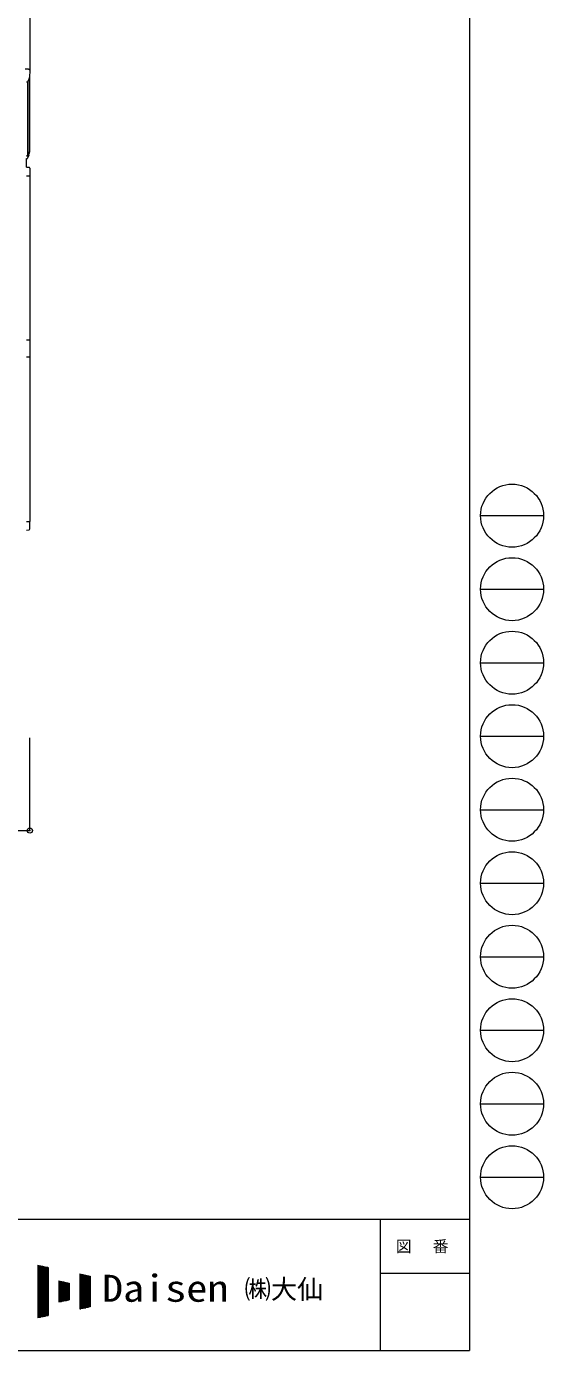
# Model space of a CAD drawing. Units: millimetres at full size, sheet at 1:30; details may follow other scales. Extents: x -8385 to 8479, y -5853 to 5787.
# Drawn here: x 5523 to 8479, y -5853 to 1712 of the extents above; entities that cross this region are included whole.
import ezdxf
from ezdxf.enums import TextEntityAlignment as Align

# ---------------------------------------------------------------- set-up
doc = ezdxf.new("R2010")
doc.units = ezdxf.units.MM
doc.header["$LTSCALE"] = 30
doc.header["$PDMODE"] = 32
doc.header["$PDSIZE"] = 30
for name, color, linetype, lineweight in [('0-1_本体', 4, 'Continuous', 9), ('0-2_部品', 7, 'Continuous', 9), ('0-A_寸法', 4, 'Continuous', 9), ('1-1_GLASS', 4, 'Continuous', 9), ('1-2_GLASS_SEAL', 7, 'Continuous', 9), ('F-0_240', 7, 'Continuous', 9)]:
    doc.layers.add(name, color=color, linetype=linetype, lineweight=lineweight)
doc.styles.add('ＭＳ ゴシック', font='')
doc.styles.get('ＭＳ ゴシック').set_extended_font_data('MS Gothic')

msp = doc.modelspace()

# ---------------------------------------------------------------- linework, layer by layer
at = {"layer": '0-1_本体'}
for p, q in [((5528.13, 1396.54), (5528.13, 974.92)), ((5537.85, 1411.9), (5537.85, 992.92)), ((5542.13, 1017.18), (5542.13, 1430.7))]:
    msp.add_line(p, q, dxfattribs=at)
at = {"layer": '0-2_部品'}
for p, q in [((5534.13, 1469.05), (5515.63, 1469.05)), ((5534.13, 1469.05), (5536.46, 1468.91)), ((5537.22, 1468.48), (5541.29, 1462.68)), ((5544.13, 1459.68), (5544.13, 1459.05)), ((5522.13, 1396.07), (5527.34, 1396.38)), ((5529.76, 1397.88), (5539.03, 1413.94)), ((5528.56, 975.8), (5538.32, 994.22)), ((5539.74, 993.72), (5529.57, 974.55)), ((5522.13, 975.05), (5527.27, 975.05)), ((5522.13, 973.05), (5526.98, 973.05)), ((5522.13, 957.88), (5526.98, 957.88)), ((5537.15, 976.87), (5529.57, 959.38))]:
    msp.add_line(p, q, dxfattribs=at)
for centre, radius, start, end in [((5536.4, 1467.91), 1, 35, 86.5), ((5342.13, 1459.05), 202, 347.09739, 0), ((5541.13, 1459.68), 3, 0, 87), ((5527.16, 1399.38), 3, 273.5, 330), ((5408.91, 1012.95), 133.22, 344.28698, 356.72013), ((5454.18, 1020.17), 88.05, 342.78929, 2.77608), ((5453.47, 1015.89), 89.07, 345.58812, 5.50424), ((5526.98, 976.05), 3, 270, 330), ((5526.98, 960.88), 3, 270, 330), ((5527.27, 976.55), 1.5, 270, 330)]:
    msp.add_arc(centre, radius, start, end, dxfattribs=at)
at = {"layer": '0-A_寸法', "color": 6}
for p, q in [((5542.13, 2002.83), (5542.13, 1457.2)), ((5542.13, -2881.9), (5542.13, -2352.95)), ((4308.13, -2881.9), (5542.13, -2881.9))]:
    msp.add_line(p, q, dxfattribs=at)
msp.add_point((5542.13, -2881.9), dxfattribs=at)
at = {"layer": '1-1_GLASS'}
for p, q in [((5542.13, 860.36), (5542.13, -78.64)), ((5542.13, -176.64), (5542.13, -1115.95))]:
    msp.add_line(p, q, dxfattribs=at)
at = {"layer": '1-2_GLASS_SEAL'}
for p, q in [((5522.13, 908.86), (5537.42, 908.06)), ((5523.63, 908.85), (5523.63, 957.88)), ((5522.13, 859.66), (5542.63, 859.66)), ((5542.63, 902.56), (5542.63, 859.66)), ((5522.13, -1115.95), (5542.63, -1115.95)), ((5542.63, -1158.85), (5542.63, -1115.95)), ((5522.13, -1165.15), (5537.42, -1164.35))]:
    msp.add_line(p, q, dxfattribs=at)
msp.add_lwpolyline([(5522.13, -78.64), (5542.83, -78.64), (5542.83, -176.64), (5522.13, -176.64)], dxfattribs=at)
for centre, start, end in [((5537.13, 902.56), 0, 87), ((5537.13, -1158.85), 273, 0)]:
    msp.add_arc(centre, 5.5, start, end, dxfattribs=at)
at = {"layer": 'F-0_240', "color": 5}
for p, q in [((8054.55, 5787.34), (8054.55, -5852.66)), ((-8385.45, -5102.66), (8054.55, -5102.66)), ((7544.54, -5102.66), (7544.54, -5852.66)), ((7544.54, -5410.16), (8054.55, -5410.16)), ((-8385.45, -5852.66), (8054.55, -5852.66))]:
    msp.add_line(p, q, dxfattribs=at)
at = {"layer": 'F-0_240', "color": 4}
for p, q in [((8118.66, -1082.66), (8478.66, -1082.66)), ((8118.66, -1502.66), (8478.66, -1502.66)), ((8118.66, -1922.66), (8478.66, -1922.66)), ((8118.66, -2342.66), (8478.66, -2342.66)), ((8118.66, -2762.66), (8478.66, -2762.66)), ((8118.66, -3182.66), (8478.66, -3182.66)), ((8118.66, -3602.66), (8478.66, -3602.66)), ((8118.66, -4022.66), (8478.66, -4022.66)), ((8118.66, -4442.66), (8478.66, -4442.66)), ((8118.66, -4862.66), (8478.66, -4862.66))]:
    msp.add_line(p, q, dxfattribs=at)
at = {"layer": 'F-0_240'}
for p, q in [((5587.75, -5365.26), (5647.75, -5377.76)), ((5587.75, -5365.26), (5587.75, -5665.26)), ((5587.75, -5368.08), (5601.3, -5368.08)), ((5587.75, -5371.08), (5615.7, -5371.08)), ((5589.53, -5664.89), (5589.53, -5365.63)), ((5592.53, -5664.26), (5592.53, -5366.25)), ((5595.53, -5663.64), (5595.53, -5366.88)), ((5598.53, -5663.01), (5598.53, -5367.5)), ((5601.53, -5662.39), (5601.53, -5368.13)), ((5604.53, -5661.76), (5604.53, -5368.75)), ((5607.53, -5661.14), (5607.53, -5369.38)), ((5610.53, -5660.51), (5610.53, -5370)), ((5613.53, -5659.89), (5613.53, -5370.63)), ((5587.75, -5374.08), (5630.1, -5374.08)), ((5587.75, -5377.08), (5644.5, -5377.08)), ((5587.75, -5380.08), (5647.75, -5380.08)), ((5587.75, -5383.08), (5647.75, -5383.08)), ((5587.75, -5386.08), (5647.75, -5386.08)), ((5587.75, -5389.08), (5647.75, -5389.08)), ((5587.75, -5392.08), (5647.75, -5392.08)), ((5587.75, -5395.08), (5647.75, -5395.08)), ((5587.75, -5398.08), (5647.75, -5398.08)), ((5587.75, -5401.08), (5647.75, -5401.08)), ((5587.75, -5404.08), (5647.75, -5404.08)), ((5587.75, -5407.08), (5647.75, -5407.08)), ((5587.75, -5410.08), (5647.75, -5410.08)), ((5587.75, -5413.08), (5647.75, -5413.08)), ((5587.75, -5416.08), (5647.75, -5416.08)), ((5587.75, -5419.08), (5647.75, -5419.08)), ((5587.75, -5422.08), (5647.75, -5422.08)), ((5587.75, -5425.08), (5647.75, -5425.08)), ((5587.75, -5428.08), (5647.75, -5428.08)), ((5587.75, -5431.08), (5647.75, -5431.08)), ((5587.75, -5434.08), (5647.75, -5434.08)), ((5587.75, -5437.08), (5647.75, -5437.08)), ((5587.75, -5440.08), (5647.75, -5440.08)), ((5587.75, -5443.08), (5647.75, -5443.08)), ((5587.75, -5446.08), (5647.75, -5446.08)), ((5616.53, -5659.26), (5616.53, -5371.25)), ((5619.53, -5658.64), (5619.53, -5371.88)), ((5622.53, -5658.01), (5622.53, -5372.5)), ((5625.53, -5657.39), (5625.53, -5373.13)), ((5628.53, -5656.76), (5628.53, -5373.75)), ((5631.53, -5656.14), (5631.53, -5374.38)), ((5634.53, -5655.51), (5634.53, -5375)), ((5637.53, -5654.89), (5637.53, -5375.63)), ((5640.53, -5654.26), (5640.53, -5376.25)), ((5643.53, -5653.64), (5643.53, -5376.88)), ((5646.53, -5653.01), (5646.53, -5377.5)), ((5647.75, -5377.76), (5647.75, -5652.76)), ((5827.75, -5415.26), (5887.75, -5427.76)), ((5827.75, -5415.26), (5827.75, -5615.26)), ((5827.75, -5416.08), (5831.7, -5416.08)), ((5827.75, -5419.08), (5846.1, -5419.08)), ((5827.75, -5422.08), (5860.5, -5422.08)), ((5827.75, -5425.08), (5874.9, -5425.08)), ((5827.75, -5428.08), (5887.75, -5428.08)), ((5827.75, -5431.08), (5887.75, -5431.08)), ((5827.75, -5434.08), (5887.75, -5434.08)), ((5827.75, -5437.08), (5887.75, -5437.08)), ((5827.75, -5440.08), (5887.75, -5440.08)), ((5827.75, -5443.08), (5887.75, -5443.08)), ((5827.75, -5446.08), (5887.75, -5446.08)), ((5829.53, -5614.89), (5829.53, -5415.63)), ((5832.53, -5614.26), (5832.53, -5416.25)), ((5835.53, -5613.64), (5835.53, -5416.88)), ((5838.53, -5613.01), (5838.53, -5417.5)), ((5841.53, -5612.39), (5841.53, -5418.13)), ((5844.53, -5611.76), (5844.53, -5418.75)), ((5847.53, -5611.14), (5847.53, -5419.38)), ((5850.53, -5610.51), (5850.53, -5420)), ((5853.53, -5609.89), (5853.53, -5420.63)), ((5856.53, -5609.26), (5856.53, -5421.25)), ((5859.53, -5608.64), (5859.53, -5421.88)), ((5862.53, -5608.01), (5862.53, -5422.5)), ((5865.53, -5607.39), (5865.53, -5423.13)), ((5868.53, -5606.76), (5868.53, -5423.75)), ((5871.53, -5606.14), (5871.53, -5424.38)), ((5874.53, -5605.51), (5874.53, -5425)), ((5877.53, -5604.89), (5877.53, -5425.63)), ((5880.53, -5604.26), (5880.53, -5426.25)), ((5883.53, -5603.64), (5883.53, -5426.88)), ((5886.53, -5603.01), (5886.53, -5427.5)), ((5887.75, -5427.76), (5887.75, -5602.76)), ((5587.75, -5449.08), (5647.75, -5449.08)), ((5587.75, -5452.08), (5647.75, -5452.08)), ((5587.75, -5455.08), (5647.75, -5455.08)), ((5587.75, -5458.08), (5647.75, -5458.08)), ((5587.75, -5461.08), (5647.75, -5461.08)), ((5587.75, -5464.08), (5647.75, -5464.08)), ((5587.75, -5467.08), (5647.75, -5467.08)), ((5587.75, -5470.08), (5647.75, -5470.08)), ((5587.75, -5473.08), (5647.75, -5473.08)), ((5587.75, -5476.08), (5647.75, -5476.08)), ((5587.75, -5479.08), (5647.75, -5479.08)), ((5587.75, -5482.08), (5647.75, -5482.08)), ((5587.75, -5485.08), (5647.75, -5485.08)), ((5587.75, -5488.08), (5647.75, -5488.08)), ((5587.75, -5491.08), (5647.75, -5491.08)), ((5587.75, -5494.08), (5647.75, -5494.08)), ((5587.75, -5497.08), (5647.75, -5497.08)), ((5587.75, -5500.08), (5647.75, -5500.08)), ((5587.75, -5503.08), (5647.75, -5503.08)), ((5587.75, -5506.08), (5647.75, -5506.08)), ((5587.75, -5509.08), (5647.75, -5509.08)), ((5587.75, -5512.08), (5647.75, -5512.08)), ((5587.75, -5515.08), (5647.75, -5515.08)), ((5587.75, -5518.08), (5647.75, -5518.08)), ((5587.75, -5521.08), (5647.75, -5521.08)), ((5707.75, -5455.26), (5767.75, -5467.76)), ((5707.75, -5455.26), (5707.75, -5575.26)), ((5707.75, -5458.08), (5721.3, -5458.08)), ((5707.75, -5461.08), (5735.7, -5461.08)), ((5707.75, -5464.08), (5750.1, -5464.08)), ((5707.75, -5467.08), (5764.5, -5467.08)), ((5707.75, -5470.08), (5767.75, -5470.08)), ((5707.75, -5473.08), (5767.75, -5473.08)), ((5707.75, -5476.08), (5767.75, -5476.08)), ((5707.75, -5479.08), (5767.75, -5479.08)), ((5707.75, -5482.08), (5767.75, -5482.08)), ((5707.75, -5485.08), (5767.75, -5485.08)), ((5707.75, -5488.08), (5767.75, -5488.08)), ((5707.75, -5491.08), (5767.75, -5491.08)), ((5707.75, -5494.08), (5767.75, -5494.08)), ((5707.75, -5497.08), (5767.75, -5497.08)), ((5707.75, -5500.08), (5767.75, -5500.08)), ((5707.75, -5503.08), (5767.75, -5503.08)), ((5707.75, -5506.08), (5767.75, -5506.08)), ((5707.75, -5509.08), (5767.75, -5509.08)), ((5707.75, -5512.08), (5767.75, -5512.08)), ((5707.75, -5515.08), (5767.75, -5515.08)), ((5707.75, -5518.08), (5767.75, -5518.08)), ((5707.75, -5521.08), (5767.75, -5521.08)), ((5709.53, -5574.89), (5709.53, -5455.63)), ((5712.53, -5574.26), (5712.53, -5456.25)), ((5715.53, -5573.64), (5715.53, -5456.88)), ((5718.53, -5573.01), (5718.53, -5457.5)), ((5721.53, -5572.39), (5721.53, -5458.13)), ((5724.53, -5571.76), (5724.53, -5458.75)), ((5727.53, -5571.14), (5727.53, -5459.38)), ((5730.53, -5570.51), (5730.53, -5460)), ((5733.53, -5569.89), (5733.53, -5460.63)), ((5736.53, -5569.26), (5736.53, -5461.25)), ((5739.53, -5568.64), (5739.53, -5461.88)), ((5742.53, -5568.01), (5742.53, -5462.5)), ((5745.53, -5567.39), (5745.53, -5463.13)), ((5748.53, -5566.76), (5748.53, -5463.75)), ((5751.53, -5566.14), (5751.53, -5464.38)), ((5754.53, -5565.51), (5754.53, -5465)), ((5757.53, -5564.89), (5757.53, -5465.63)), ((5760.53, -5564.26), (5760.53, -5466.25)), ((5763.53, -5563.64), (5763.53, -5466.88)), ((5766.53, -5563.01), (5766.53, -5467.5)), ((5767.75, -5467.76), (5767.75, -5562.76)), ((5827.75, -5449.08), (5887.75, -5449.08)), ((5827.75, -5452.08), (5887.75, -5452.08)), ((5827.75, -5455.08), (5887.75, -5455.08)), ((5827.75, -5458.08), (5887.75, -5458.08)), ((5827.75, -5461.08), (5887.75, -5461.08)), ((5827.75, -5464.08), (5887.75, -5464.08)), ((5827.75, -5467.08), (5887.75, -5467.08)), ((5827.75, -5470.08), (5887.75, -5470.08)), ((5827.75, -5473.08), (5887.75, -5473.08)), ((5827.75, -5476.08), (5887.75, -5476.08)), ((5827.75, -5479.08), (5887.75, -5479.08)), ((5827.75, -5482.08), (5887.75, -5482.08)), ((5827.75, -5485.08), (5887.75, -5485.08)), ((5827.75, -5488.08), (5887.75, -5488.08)), ((5827.75, -5491.08), (5887.75, -5491.08)), ((5827.75, -5494.08), (5887.75, -5494.08)), ((5827.75, -5497.08), (5887.75, -5497.08)), ((5827.75, -5500.08), (5887.75, -5500.08)), ((5827.75, -5503.08), (5887.75, -5503.08)), ((5827.75, -5506.08), (5887.75, -5506.08)), ((5827.75, -5509.08), (5887.75, -5509.08)), ((5827.75, -5512.08), (5887.75, -5512.08)), ((5827.75, -5515.08), (5887.75, -5515.08)), ((5827.75, -5518.08), (5887.75, -5518.08)), ((5827.75, -5521.08), (5887.75, -5521.08)), ((5587.75, -5524.08), (5647.75, -5524.08)), ((5587.75, -5527.08), (5647.75, -5527.08)), ((5587.75, -5530.08), (5647.75, -5530.08)), ((5587.75, -5533.08), (5647.75, -5533.08)), ((5587.75, -5536.08), (5647.75, -5536.08)), ((5587.75, -5539.08), (5647.75, -5539.08)), ((5587.75, -5542.08), (5647.75, -5542.08)), ((5587.75, -5545.08), (5647.75, -5545.08)), ((5587.75, -5548.08), (5647.75, -5548.08)), ((5587.75, -5551.08), (5647.75, -5551.08)), ((5587.75, -5554.08), (5647.75, -5554.08)), ((5587.75, -5557.08), (5647.75, -5557.08)), ((5587.75, -5560.08), (5647.75, -5560.08)), ((5587.75, -5563.08), (5647.75, -5563.08)), ((5587.75, -5566.08), (5647.75, -5566.08)), ((5587.75, -5569.08), (5647.75, -5569.08)), ((5587.75, -5572.08), (5647.75, -5572.08)), ((5587.75, -5575.08), (5647.75, -5575.08)), ((5587.75, -5578.08), (5647.75, -5578.08)), ((5587.75, -5581.08), (5647.75, -5581.08)), ((5587.75, -5584.08), (5647.75, -5584.08)), ((5587.75, -5587.08), (5647.75, -5587.08)), ((5587.75, -5590.08), (5647.75, -5590.08)), ((5587.75, -5593.08), (5647.75, -5593.08)), ((5587.75, -5596.08), (5647.75, -5596.08)), ((5707.75, -5524.08), (5767.75, -5524.08)), ((5707.75, -5527.08), (5767.75, -5527.08)), ((5707.75, -5530.08), (5767.75, -5530.08)), ((5707.75, -5533.08), (5767.75, -5533.08)), ((5707.75, -5536.08), (5767.75, -5536.08)), ((5707.75, -5539.08), (5767.75, -5539.08)), ((5707.75, -5542.08), (5767.75, -5542.08)), ((5707.75, -5545.08), (5767.75, -5545.08)), ((5707.75, -5548.08), (5767.75, -5548.08)), ((5707.75, -5551.08), (5767.75, -5551.08)), ((5707.75, -5554.08), (5767.75, -5554.08)), ((5707.75, -5557.08), (5767.75, -5557.08)), ((5707.75, -5560.08), (5767.75, -5560.08)), ((5707.75, -5575.26), (5767.75, -5562.76)), ((5707.75, -5563.08), (5766.2, -5563.08)), ((5707.75, -5566.08), (5751.8, -5566.08)), ((5707.75, -5569.08), (5737.4, -5569.08)), ((5707.75, -5572.08), (5723, -5572.08)), ((5707.75, -5575.08), (5708.6, -5575.08)), ((5827.75, -5524.08), (5887.75, -5524.08)), ((5827.75, -5527.08), (5887.75, -5527.08)), ((5827.75, -5530.08), (5887.75, -5530.08)), ((5827.75, -5533.08), (5887.75, -5533.08)), ((5827.75, -5536.08), (5887.75, -5536.08)), ((5827.75, -5539.08), (5887.75, -5539.08)), ((5827.75, -5542.08), (5887.75, -5542.08)), ((5827.75, -5545.08), (5887.75, -5545.08)), ((5827.75, -5548.08), (5887.75, -5548.08)), ((5827.75, -5551.08), (5887.75, -5551.08)), ((5827.75, -5554.08), (5887.75, -5554.08)), ((5827.75, -5557.08), (5887.75, -5557.08)), ((5827.75, -5560.08), (5887.75, -5560.08)), ((5827.75, -5563.08), (5887.75, -5563.08)), ((5827.75, -5566.08), (5887.75, -5566.08)), ((5827.75, -5569.08), (5887.75, -5569.08)), ((5827.75, -5572.08), (5887.75, -5572.08)), ((5827.75, -5575.08), (5887.75, -5575.08)), ((5827.75, -5578.08), (5887.75, -5578.08)), ((5827.75, -5581.08), (5887.75, -5581.08)), ((5827.75, -5584.08), (5887.75, -5584.08)), ((5827.75, -5587.08), (5887.75, -5587.08)), ((5827.75, -5590.08), (5887.75, -5590.08)), ((5827.75, -5593.08), (5887.75, -5593.08)), ((5827.75, -5596.08), (5887.75, -5596.08)), ((5587.75, -5599.08), (5647.75, -5599.08)), ((5587.75, -5602.08), (5647.75, -5602.08)), ((5587.75, -5605.08), (5647.75, -5605.08)), ((5587.75, -5608.08), (5647.75, -5608.08)), ((5587.75, -5611.08), (5647.75, -5611.08)), ((5587.75, -5614.08), (5647.75, -5614.08)), ((5587.75, -5617.08), (5647.75, -5617.08)), ((5587.75, -5620.08), (5647.75, -5620.08)), ((5587.75, -5623.08), (5647.75, -5623.08)), ((5587.75, -5626.08), (5647.75, -5626.08)), ((5587.75, -5629.08), (5647.75, -5629.08)), ((5587.75, -5632.08), (5647.75, -5632.08)), ((5587.75, -5635.08), (5647.75, -5635.08)), ((5587.75, -5638.08), (5647.75, -5638.08)), ((5587.75, -5641.08), (5647.75, -5641.08)), ((5587.75, -5644.08), (5647.75, -5644.08)), ((5587.75, -5647.08), (5647.75, -5647.08)), ((5587.75, -5650.08), (5647.75, -5650.08)), ((5647.75, -5652.76), (5587.75, -5665.26)), ((5587.75, -5653.08), (5646.2, -5653.08)), ((5587.75, -5656.08), (5631.8, -5656.08)), ((5587.75, -5659.08), (5617.4, -5659.08)), ((5587.75, -5662.08), (5603, -5662.08)), ((5587.75, -5665.08), (5588.6, -5665.08)), ((5827.75, -5599.08), (5887.75, -5599.08)), ((5827.75, -5602.08), (5887.75, -5602.08)), ((5887.75, -5602.76), (5827.75, -5615.26)), ((5827.75, -5605.08), (5876.6, -5605.08)), ((5827.75, -5608.08), (5862.2, -5608.08)), ((5827.75, -5611.08), (5847.8, -5611.08)), ((5827.75, -5614.08), (5833.4, -5614.08))]:
    msp.add_line(p, q, dxfattribs=at)
at = {"layer": 'F-0_240', "color": 4}
for centre in [(8298.66, -1082.66), (8298.66, -1502.66), (8298.66, -1922.66), (8298.66, -2342.66), (8298.66, -2762.66), (8298.66, -3182.66), (8298.66, -3602.66), (8298.66, -4022.66), (8298.66, -4442.66), (8298.66, -4862.66)]:
    msp.add_circle(centre, 180, dxfattribs=at)

# ---------------------------------------------------------------- texts
at = {"layer": 'F-0_240', "style": 'ＭＳ ゴシック', "width": 1.15}
msp.add_text('Daisen', height=154, dxfattribs=at).set_placement((5954.61, -5620.26), align=Align.BOTTOM_LEFT)
at = {"layer": 'F-0_240', "style": 'ＭＳ ゴシック'}
msp.add_text('㈱大仙\u3000', height=110, dxfattribs=at).set_placement((6770.01, -5590.26), align=Align.BOTTOM_LEFT)
at = {"layer": 'F-0_240', "insert": (7634.54, -5297.66), "char_height": 65.98, "attachment_point": 7, "style": 'ＭＳ ゴシック'}
msp.add_mtext('\\T1.17;図\u3000番', dxfattribs=at)

doc.saveas('drawing.dxf')
